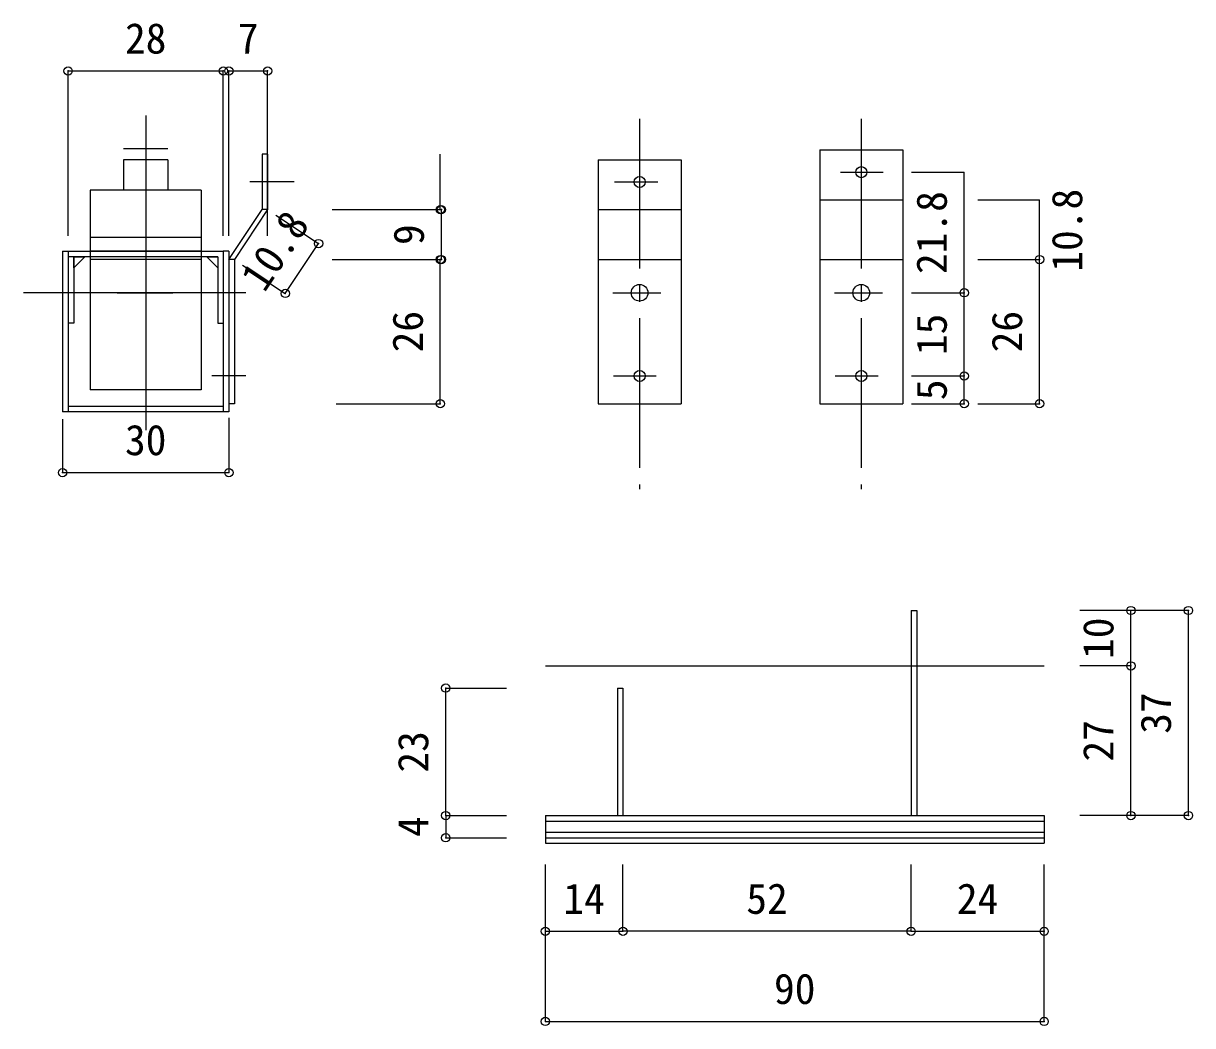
# Model space of a CAD drawing. Units: millimetres at full size, sheet at 1:3. Extents: x -420 to 383, y -277 to 349.
# Drawn here: x -87.4 to 123.5, y -277.3 to -96.5 of the extents above; entities that cross this region are included whole.
import ezdxf
from ezdxf.enums import TextEntityAlignment as Align

# ---------------------------------------------------------------- set-up
doc = ezdxf.new("R2010")
doc.units = ezdxf.units.MM
doc.header["$LTSCALE"] = 3
doc.header["$PDMODE"] = 32
doc.header["$PDSIZE"] = 1.5
doc.linetypes.add('CHAIN2', pattern=[12, 9, -1, 1, -1])
for name, color, linetype in [('0-0', 7, 'Continuous'), ('0-1', 4, 'Continuous'), ('0-2', 4, 'Continuous'), ('0-8', 7, 'Continuous')]:
    doc.layers.add(name, color=color, linetype=linetype)
doc.styles.add('ＭＳ ゴシック', font='')
doc.styles.get('ＭＳ ゴシック').set_extended_font_data('MS Gothic')

msp = doc.modelspace()

# ---------------------------------------------------------------- linework, layer by layer
at = {"layer": '0-0'}
for p, q in [((-61.348, -119.064), (-69.348, -119.064)), ((-69.348, -121.064), (-69.348, -126.564)), ((-61.348, -121.064), (-69.348, -121.064)), ((-61.348, -121.064), (-61.348, -126.564)), ((-55.348, -126.564), (-75.348, -126.564)), ((-75.348, -126.564), (-75.348, -162.564)), ((-55.348, -126.564), (-55.348, -162.564)), ((-55.348, -135.064), (-75.348, -135.064)), ((-55.348, -137.564), (-75.348, -137.564)), ((-55.348, -162.564), (-75.348, -162.564))]:
    msp.add_line(p, q, dxfattribs=at)
at = {"layer": '0-0', "linetype": 'CHAIN2'}
for p, q in [((-65.348, -138.86), (-65.348, -152.58)), ((-70.521, -145.064), (-60.484, -145.064))]:
    msp.add_line(p, q, dxfattribs=at)
at = {"layer": '0-1'}
for p, q in [((-79.348, -137.564), (-79.348, -147.564)), ((-79.348, -137.564), (-51.348, -137.564)), ((-52.348, -138.564), (-79.348, -138.564)), ((-76.348, -138.564), (-78.348, -140.564)), ((-78.348, -138.564), (-78.348, -150.564)), ((-55.348, -139.064), (-75.348, -139.064)), ((-54.348, -138.564), (-52.348, -140.564)), ((-52.348, -138.564), (-52.348, -150.564)), ((-51.348, -137.564), (-51.348, -147.564)), ((-78.348, -150.564), (-79.348, -150.564)), ((-52.348, -150.564), (-51.348, -150.564))]:
    msp.add_line(p, q, dxfattribs=at)
for points in [[(-78.348, -140.564), (-78.348, -138.564), (-76.348, -138.564)], [(-54.348, -138.564), (-52.348, -138.564), (-52.348, -140.564)]]:
    msp.add_lwpolyline(points, dxfattribs=at)
at = {"layer": '0-2'}
for p, q in [((-50.348, -105.048), (-43.348, -105.048)), ((-50.348, -134.812), (-50.348, -105.048)), ((-43.348, -134.812), (-43.348, -105.048)), ((-12.197, -130.064), (-12.197, -120.064)), ((72.805, -123.3), (82.341, -123.3)), ((84.776, -128.264), (95.935, -128.264)), ((-31.715, -130.064), (-12.011, -130.064)), ((-31.015, -130.064), (-12.197, -130.064)), ((-12.011, -139.064), (-12.011, -130.064)), ((-41.863, -131.054), (-34.168, -136.184)), ((-40.168, -145.184), (-34.168, -136.184)), ((-31.715, -139.064), (-12.011, -139.064)), ((-31.015, -139.064), (-12.197, -139.064)), ((-12.197, -165.064), (-12.197, -139.064)), ((95.935, -165.064), (95.935, -139.064)), ((-47.863, -140.054), (-40.168, -145.184)), ((82.341, -165.064), (82.341, -160.064)), ((-31.015, -165.064), (-12.197, -165.064)), ((72.805, -165.064), (82.341, -165.064)), ((84.776, -165.064), (95.935, -165.064)), ((112.407, -202.377), (103.222, -202.377)), ((122.797, -202.377), (103.222, -202.377)), ((112.407, -212.377), (112.407, -202.377)), ((122.797, -239.377), (122.797, -202.377)), ((112.407, -212.377), (103.222, -212.377)), ((112.407, -239.377), (112.407, -212.377)), ((-11.219, -239.377), (-11.219, -216.377)), ((-11.219, -216.377), (-0.227, -216.377)), ((-11.219, -239.377), (-0.227, -239.377)), ((-11.219, -239.377), (-11.219, -243.377)), ((112.407, -239.377), (103.222, -239.377)), ((122.797, -239.377), (103.222, -239.377)), ((-11.219, -243.377), (-0.227, -243.377)), ((6.762, -260.253), (6.762, -248.207)), ((6.762, -276.516), (6.762, -248.207)), ((20.762, -260.253), (20.762, -248.207)), ((72.762, -260.253), (72.762, -248.207)), ((96.762, -260.253), (96.762, -248.207)), ((96.762, -276.516), (96.762, -248.207)), ((6.762, -260.253), (20.762, -260.253)), ((72.762, -260.253), (20.762, -260.253)), ((72.762, -260.253), (96.762, -260.253)), ((6.762, -276.516), (96.762, -276.516))]:
    msp.add_line(p, q, dxfattribs=at)
at = {"layer": '0-2', "color": 3, "linetype": 'CHAIN2'}
for p, q in [((23.761, -113.663), (23.761, -180.487)), ((63.761, -113.663), (63.761, -180.487)), ((60.026, -123.3), (67.728, -123.3)), ((-38.572, -125.064), (-46.576, -125.064)), ((19.25, -125.064), (27.05, -125.064)), ((-65.348, -138.86), (-65.348, -151.144)), ((-55.348, -145.064), (-75.348, -145.064)), ((18.945, -145.064), (27.592, -145.064)), ((58.945, -145.064), (67.592, -145.064)), ((-47.277, -160.064), (-53.405, -160.064)), ((19.08, -160.064), (26.782, -160.064)), ((59.08, -160.064), (66.782, -160.064))]:
    msp.add_line(p, q, dxfattribs=at)
at = {"layer": '0-2', "color": 3}
for p, q in [((-43.348, -120.064), (-44.348, -120.064)), ((-44.348, -120.064), (-44.348, -130.064)), ((-43.348, -120.064), (-43.348, -130.064)), ((56.261, -119.264), (71.261, -119.264)), ((56.261, -119.264), (56.261, -165.064)), ((71.261, -119.264), (71.261, -165.064)), ((16.261, -121.064), (31.261, -121.064)), ((16.261, -121.064), (16.261, -165.064)), ((31.261, -121.064), (31.261, -165.064)), ((56.261, -128.264), (71.261, -128.264)), ((-50.348, -139.064), (-44.348, -130.064)), ((-43.348, -130.064), (-49.348, -139.064)), ((-43.348, -130.064), (-44.348, -130.064)), ((16.261, -130.064), (31.261, -130.064)), ((-80.348, -137.564), (-80.348, -166.564)), ((-80.348, -137.564), (-79.348, -137.564)), ((-79.348, -137.564), (-79.348, -166.564)), ((-50.348, -137.564), (-51.348, -137.564)), ((-51.348, -137.564), (-51.348, -166.564)), ((-50.348, -137.564), (-50.348, -166.564)), ((-49.348, -139.064), (-50.348, -139.064)), ((-49.348, -139.064), (-49.348, -165.064)), ((16.261, -139.064), (31.261, -139.064)), ((56.261, -139.064), (71.261, -139.064)), ((-50.348, -166.564), (-80.348, -166.564)), ((-51.348, -165.564), (-79.348, -165.564)), ((-49.348, -165.064), (-50.348, -165.064)), ((16.261, -165.064), (31.261, -165.064)), ((56.261, -165.064), (71.261, -165.064))]:
    msp.add_line(p, q, dxfattribs=at)
at = {"layer": '0-2', "color": 7}
for p, q in [((72.762, -202.377), (72.762, -239.377)), ((72.762, -202.377), (73.762, -202.377)), ((73.762, -202.377), (73.762, -239.377)), ((6.762, -212.377), (96.762, -212.377)), ((19.762, -216.377), (19.762, -239.377)), ((19.762, -216.377), (20.762, -216.377)), ((20.762, -216.377), (20.762, -239.377)), ((6.762, -239.377), (6.762, -244.377)), ((6.762, -239.377), (96.762, -239.377)), ((6.762, -240.377), (96.762, -240.377)), ((96.762, -239.377), (96.762, -244.377)), ((6.762, -242.377), (96.762, -242.377)), ((6.762, -243.377), (96.762, -243.377)), ((6.762, -244.377), (96.762, -244.377))]:
    msp.add_line(p, q, dxfattribs=at)
at = {"layer": '0-2'}
for points in [[(72.805, -145.064), (82.341, -145.064), (82.341, -123.3)], [(84.776, -139.064), (95.935, -139.064), (95.935, -128.264)], [(72.805, -160.064), (82.341, -160.064), (82.341, -145.064)]]:
    msp.add_lwpolyline(points, dxfattribs=at)
at = {"layer": '0-2', "color": 3}
for centre, radius in [((63.761, -123.3), 1), ((23.761, -125.064), 1), ((23.761, -145.064), 1.5), ((63.761, -145.064), 1.5), ((23.761, -160.064), 1), ((63.761, -160.064), 1)]:
    msp.add_circle(centre, radius, dxfattribs=at)
at = {"layer": '0-2'}
for p in [(-50.348, -105.048), (-43.348, -105.048), (-12.197, -130.064), (-12.011, -130.064), (-34.168, -136.184), (-12.197, -139.064), (-12.011, -139.064), (95.935, -139.064), (-40.168, -145.184), (82.341, -145.064), (82.341, -160.064), (-12.197, -165.064), (82.341, -165.064), (95.935, -165.064), (112.407, -202.377), (122.797, -202.377), (112.407, -212.377), (-11.219, -216.377), (-11.219, -239.377), (112.407, -239.377), (122.797, -239.377), (-11.219, -243.377), (6.762, -260.253), (20.762, -260.253), (72.762, -260.253), (96.762, -260.253), (6.762, -276.516), (96.762, -276.516)]:
    msp.add_point(p, dxfattribs=at)
at = {"layer": '0-8', "color": 4}
for p, q in [((-79.348, -105.048), (-51.348, -105.048)), ((-79.348, -134.812), (-79.348, -105.048)), ((-51.348, -134.812), (-51.348, -105.048)), ((-80.348, -167.853), (-80.348, -177.509)), ((-50.348, -167.594), (-50.348, -177.509)), ((-80.348, -177.509), (-50.348, -177.509))]:
    msp.add_line(p, q, dxfattribs=at)
at = {"layer": '0-8'}
for p, q in [((-65.348, -113.054), (-65.348, -169.848)), ((-47.259, -145.064), (-87.425, -145.064))]:
    msp.add_line(p, q, dxfattribs=at)
at = {"layer": '0-8', "color": 4}
for p in [(-79.348, -105.048), (-51.348, -105.048), (-80.348, -177.509), (-50.348, -177.509)]:
    msp.add_point(p, dxfattribs=at)

# ---------------------------------------------------------------- texts
at = {"layer": '0-2', "style": 'ＭＳ ゴシック'}
for s, p in [('7', (-48.723, -103.548)), ('14', (10.012, -258.753)), ('52', (43.012, -258.753)), ('24', (81.012, -258.753)), ('90', (48.012, -275.016))]:
    msp.add_text(s, height=5.499, dxfattribs=at).set_placement(p, align=Align.BOTTOM_LEFT)
for s, rotation, p in [('21.8', 90, (80.841, -141.682)), ('10.8', 90, (105.268, -141.258)), ('10.8', 56.31, (-42.576, -146.093)), ('9', 90, (-13.511, -136.439)), ('26', 90, (-13.697, -155.814)), ('15', 90, (80.841, -156.314)), ('26', 90, (94.435, -155.814)), ('5', 90, (80.841, -164.439)), ('10', 90, (110.907, -211.127)), ('37', 90, (121.297, -224.627)), ('27', 90, (110.907, -229.627)), ('23', 90, (-12.719, -231.627)), ('4', 90, (-12.719, -243.252))]:
    msp.add_text(s, height=5.499, rotation=rotation, dxfattribs=at).set_placement(p, align=Align.BOTTOM_LEFT)
at = {"layer": '0-8', "color": 4, "style": 'ＭＳ ゴシック'}
for s, p in [('28', (-69.098, -103.548)), ('30', (-69.098, -176.009))]:
    msp.add_text(s, height=5.499, dxfattribs=at).set_placement(p, align=Align.BOTTOM_LEFT)

doc.saveas('drawing.dxf')
